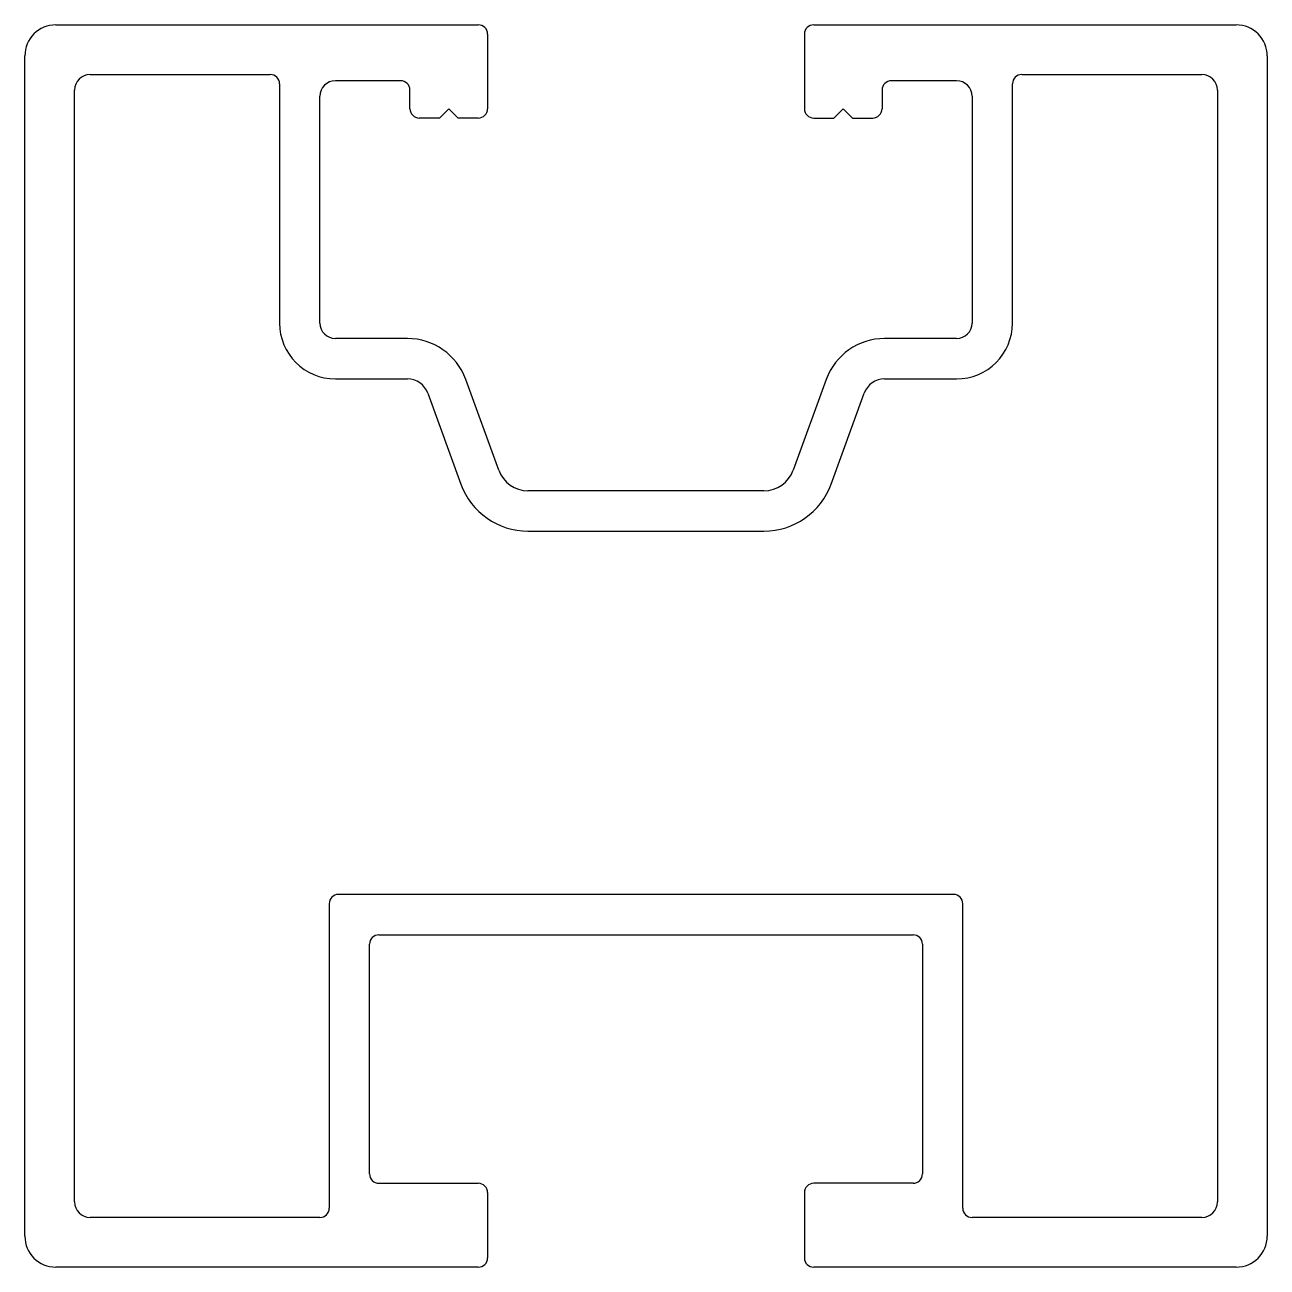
# Model space of a CAD drawing. Extents: x 1932.2 to 1972.2, y 1356.1 to 1396.1.
import ezdxf

# ---------------------------------------------------------------- set-up
doc = ezdxf.new("R2010")
doc.units = 0
doc.layers.get('0').update_dxf_attribs({"linetype": 'CONTINUOUS'})

msp = doc.modelspace()

# ---------------------------------------------------------------- linework, layer by layer
for p, q in [((1933.163, 1396.093), (1946.763, 1396.093)), ((1957.563, 1396.093), (1971.163, 1396.093)), ((1947.063, 1395.793), (1947.063, 1393.393)), ((1957.263, 1395.793), (1957.263, 1393.393)), ((1932.163, 1357.093), (1932.163, 1395.093)), ((1972.163, 1395.093), (1972.163, 1357.093)), ((1934.263, 1394.493), (1940.063, 1394.493)), ((1964.263, 1394.493), (1970.063, 1394.493)), ((1940.363, 1394.193), (1940.363, 1386.493)), ((1944.263, 1394.293), (1942.163, 1394.293)), ((1962.163, 1394.293), (1960.063, 1394.293)), ((1963.963, 1386.493), (1963.963, 1394.193)), ((1933.763, 1358.193), (1933.763, 1393.993)), ((1941.663, 1386.493), (1941.663, 1393.793)), ((1944.563, 1393.393), (1944.563, 1393.993)), ((1959.763, 1393.993), (1959.763, 1393.393)), ((1962.663, 1393.793), (1962.663, 1386.493)), ((1970.563, 1393.993), (1970.563, 1358.193)), ((1945.513, 1393.093), (1945.813, 1393.393)), ((1945.813, 1393.393), (1946.113, 1393.093)), ((1958.513, 1393.393), (1958.213, 1393.093)), ((1958.813, 1393.093), (1958.513, 1393.393)), ((1945.513, 1393.093), (1944.863, 1393.093)), ((1946.763, 1393.093), (1946.113, 1393.093)), ((1957.563, 1393.093), (1958.213, 1393.093)), ((1958.813, 1393.093), (1959.463, 1393.093)), ((1944.479, 1385.993), (1942.163, 1385.993)), ((1962.163, 1385.993), (1959.846, 1385.993)), ((1942.163, 1384.693), (1944.479, 1384.693)), ((1947.423, 1381.751), (1946.358, 1384.677)), ((1957.967, 1384.677), (1956.902, 1381.751)), ((1959.846, 1384.693), (1962.163, 1384.693)), ((1945.137, 1384.233), (1946.202, 1381.307)), ((1958.124, 1381.307), (1959.189, 1384.233)), ((1955.962, 1381.093), (1948.363, 1381.093)), ((1948.363, 1379.793), (1955.962, 1379.793)), ((1962.063, 1368.093), (1942.263, 1368.093)), ((1941.963, 1367.793), (1941.963, 1357.993)), ((1962.363, 1357.993), (1962.363, 1367.793)), ((1943.263, 1359.093), (1943.263, 1366.493)), ((1943.563, 1366.793), (1960.763, 1366.793)), ((1961.063, 1366.493), (1961.063, 1359.093)), ((1943.563, 1358.793), (1946.763, 1358.793)), ((1947.063, 1358.493), (1947.063, 1356.393)), ((1957.263, 1358.493), (1957.263, 1356.393)), ((1960.763, 1358.793), (1957.563, 1358.793)), ((1941.663, 1357.693), (1934.263, 1357.693)), ((1970.063, 1357.693), (1962.663, 1357.693)), ((1946.763, 1356.093), (1933.163, 1356.093)), ((1971.163, 1356.093), (1957.563, 1356.093))]:
    msp.add_line(p, q)
for centre, radius, start, end in [((1933.163, 1395.093), 1, 90, 180), ((1946.763, 1395.793), 0.3, 0, 90), ((1957.563, 1395.793), 0.3, 90, 180), ((1971.163, 1395.093), 1, 0, 90), ((1934.263, 1393.993), 0.5, 90, 180), ((1940.063, 1394.193), 0.3, 0, 90), ((1964.263, 1394.193), 0.3, 90, 180), ((1970.063, 1393.993), 0.5, 0, 90), ((1942.163, 1393.793), 0.5, 90, 180), ((1944.263, 1393.993), 0.3, 0, 90), ((1960.063, 1393.993), 0.3, 90, 180), ((1962.163, 1393.793), 0.5, 0, 90), ((1944.863, 1393.393), 0.3, 180, 270), ((1946.763, 1393.393), 0.3, 270, 0), ((1957.563, 1393.393), 0.3, 180, 270), ((1959.463, 1393.393), 0.3, 270, 0), ((1942.163, 1386.493), 1.8, 180, 270), ((1942.163, 1386.493), 0.5, 180, 270), ((1962.163, 1386.493), 0.5, 270, 360), ((1962.163, 1386.493), 1.8, 270, 0), ((1944.479, 1383.993), 2, 20, 90), ((1959.846, 1383.993), 2, 90, 160), ((1944.479, 1383.993), 0.7, 20, 90), ((1959.846, 1383.993), 0.7, 90, 160), ((1948.363, 1382.093), 1, 200, 270), ((1955.962, 1382.093), 1, 270, 340), ((1948.363, 1382.093), 2.3, 200, 270), ((1955.962, 1382.093), 2.3, 270, 340), ((1942.263, 1367.793), 0.3, 90, 180), ((1962.063, 1367.793), 0.3, 0, 90), ((1943.563, 1366.493), 0.3, 90, 180), ((1960.763, 1366.493), 0.3, 0, 90), ((1943.563, 1359.093), 0.3, 180, 270), ((1960.763, 1359.093), 0.3, 270, 0), ((1946.763, 1358.493), 0.3, 0, 90), ((1957.563, 1358.493), 0.3, 90, 180), ((1934.263, 1358.193), 0.5, 180, 270), ((1970.063, 1358.193), 0.5, 270, 0), ((1941.663, 1357.993), 0.3, 270, 0), ((1962.663, 1357.993), 0.3, 180, 270), ((1933.163, 1357.093), 1, 180, 270), ((1971.163, 1357.093), 1, 270, 0), ((1946.763, 1356.393), 0.3, 270, 0), ((1957.563, 1356.393), 0.3, 180, 270)]:
    msp.add_arc(centre, radius, start, end)

doc.saveas('drawing.dxf')
